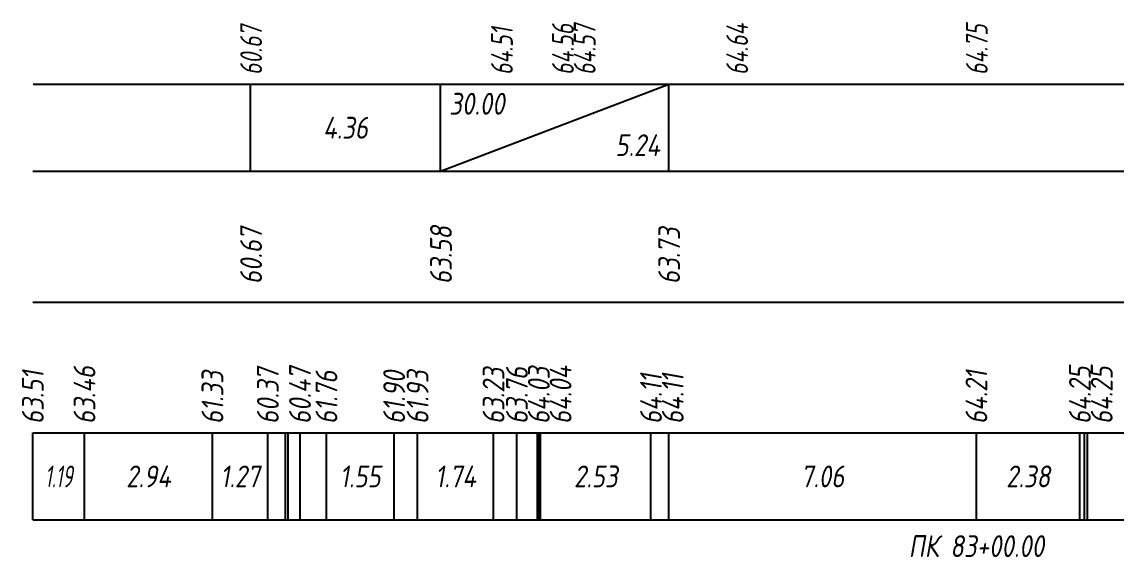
# Model space of a CAD drawing. Extents: x -717 to 1451, y -133302 to 233.
# Drawn here: x -409.8 to -284.2, y -130497.5 to -130436.1 of the extents above; entities that cross this region are included whole.
import ezdxf
from ezdxf.enums import TextEntityAlignment as Align

# ---------------------------------------------------------------- set-up
doc = ezdxf.new("R2010")
doc.units = 0
for name, color, linetype in [('Код_510', 7, 'Continuous'), ('Код_514', 1, 'Continuous'), ('Код_516', 1, 'Continuous'), ('Подписи поперечников', 7, 'Continuous'), ('Таблица', 7, 'Continuous')]:
    doc.layers.add(name, color=color, linetype=linetype)
doc.styles.add('М', font='romand.shx', dxfattribs={"width": 0.8, "oblique": 10, "height": 2.5})

msp = doc.modelspace()

# ---------------------------------------------------------------- linework, layer by layer
at = {"layer": 'Код_510'}
for p, q in [((-408.498, -130493.259), (-408.498, -130483.259)), ((-402.566, -130493.259), (-402.566, -130483.259)), ((-387.883, -130493.259), (-387.883, -130483.259)), ((-381.522, -130493.259), (-381.522, -130483.259)), ((-379.513, -130493.259), (-379.513, -130483.259)), ((-379.196, -130493.259), (-379.196, -130483.259)), ((-377.831, -130493.259), (-377.831, -130483.259)), ((-374.797, -130493.259), (-374.797, -130483.259)), ((-367.029, -130493.259), (-367.029, -130483.259)), ((-364.331, -130493.259), (-364.331, -130483.259)), ((-355.613, -130493.259), (-355.613, -130483.259)), ((-352.93, -130493.259), (-352.93, -130483.259)), ((-350.585, -130493.259), (-350.585, -130483.259)), ((-350.416, -130493.259), (-350.416, -130483.259)), ((-350.216, -130493.259), (-350.216, -130483.259)), ((-337.542, -130493.259), (-337.542, -130483.259)), ((-335.513, -130493.259), (-335.513, -130483.259)), ((-300.19, -130493.259), (-300.19, -130483.259)), ((-288.305, -130493.259), (-288.305, -130483.259)), ((-287.799, -130493.259), (-287.799, -130483.259)), ((-287.419, -130493.259), (-287.419, -130483.259))]:
    msp.add_line(p, q, dxfattribs=at)
at = {"layer": 'Код_516'}
for p, q in [((-383.498, -130453.259), (-383.498, -130443.259)), ((-361.703, -130453.259), (-361.703, -130443.259)), ((-361.703, -130453.259), (-335.513, -130443.259)), ((-335.513, -130453.259), (-335.513, -130443.259))]:
    msp.add_line(p, q, dxfattribs=at)
at = {"layer": 'Таблица'}
for p, q in [((-408.443, -130443.259), (-175.402, -130443.259)), ((-408.498, -130453.259), (-175.456, -130453.259)), ((-408.498, -130468.259), (-175.456, -130468.259)), ((-408.498, -130483.259), (-175.456, -130483.259)), ((-408.498, -130493.259), (-175.456, -130493.259))]:
    msp.add_line(p, q, dxfattribs=at)

# ---------------------------------------------------------------- texts
at = {"layer": 'Код_510', "style": 'М', "oblique": 10, "width": 0.8}
for s, p in [('63.46', (-402.566, -130482.259)), ('60.37', (-381.522, -130482.259)), ('60.47', (-377.831, -130482.259)), ('63.23', (-355.613, -130482.259)), ('63.76', (-352.93, -130482.259)), ('64.03', (-350.416, -130482.259)), ('64.04', (-347.916, -130482.259)), ('64.25', (-288.305, -130482.259)), ('64.25', (-285.805, -130482.259)), ('63.51', (-408.498, -130482.259)), ('61.33', (-387.883, -130482.259)), ('61.76', (-374.797, -130482.259)), ('61.90', (-367.029, -130482.259)), ('61.93', (-364.331, -130482.259)), ('64.11', (-337.542, -130482.259)), ('64.11', (-335.042, -130482.259)), ('64.21', (-300.19, -130482.259))]:
    msp.add_text(s, height=2.5, rotation=90, dxfattribs=at).set_placement(p, align=Align.MIDDLE_LEFT)
at = {"layer": 'Код_510', "style": 'М', "oblique": 10}
for s, width, p in [('1.19', 0.6, (-405.532, -130488.259)), ('2.94', 0.8, (-395.224, -130488.259)), ('1.27', 0.8, (-384.702, -130488.259)), ('1.55', 0.8, (-370.913, -130488.259)), ('1.74', 0.8, (-359.972, -130488.259)), ('2.53', 0.8, (-343.879, -130488.259)), ('7.06', 0.8, (-317.852, -130488.259)), ('2.38', 0.8, (-294.248, -130488.259))]:
    msp.add_text(s, height=2.5, dxfattribs=dict(at, width=width)).set_placement(p, align=Align.MIDDLE_CENTER)
at = {"layer": 'Код_514', "style": 'М', "oblique": 10, "width": 0.7}
for s, p in [('60.67', (-383.443, -130442.22)), ('64.51', (-354.651, -130442.22)), ('64.56', (-347.651, -130442.22)), ('64.57', (-345.151, -130442.22)), ('64.64', (-327.651, -130442.22)), ('64.75', (-300.136, -130442.22))]:
    msp.add_text(s, height=2.5, rotation=90, dxfattribs=at).set_placement(p, align=Align.MIDDLE_LEFT)
at = {"layer": 'Код_516', "style": 'М', "oblique": 10, "width": 0.8}
msp.add_text('30.00', height=2.5, dxfattribs=at).set_placement((-360.703, -130444.259), align=Align.TOP_LEFT)
msp.add_text('4.36', height=2.5, dxfattribs=at).set_placement((-372.6, -130448.259), align=Align.MIDDLE_CENTER)
msp.add_text('5.24', height=2.5, dxfattribs=at).set_placement((-336.513, -130452.259), align=Align.BOTTOM_RIGHT)
for s, p in [('60.67', (-383.443, -130466.209)), ('63.58', (-361.649, -130466.209)), ('63.73', (-335.459, -130466.209))]:
    msp.add_text(s, height=2.5, rotation=90, dxfattribs=at).set_placement(p, align=Align.MIDDLE_LEFT)
at = {"layer": 'Подписи поперечников', "style": 'М', "oblique": 10, "width": 0.8}
msp.add_text('ПК 83+00.00', height=2.5, dxfattribs=at).set_placement((-300.19, -130498.259), align=Align.BOTTOM_CENTER)

doc.saveas('drawing.dxf')
